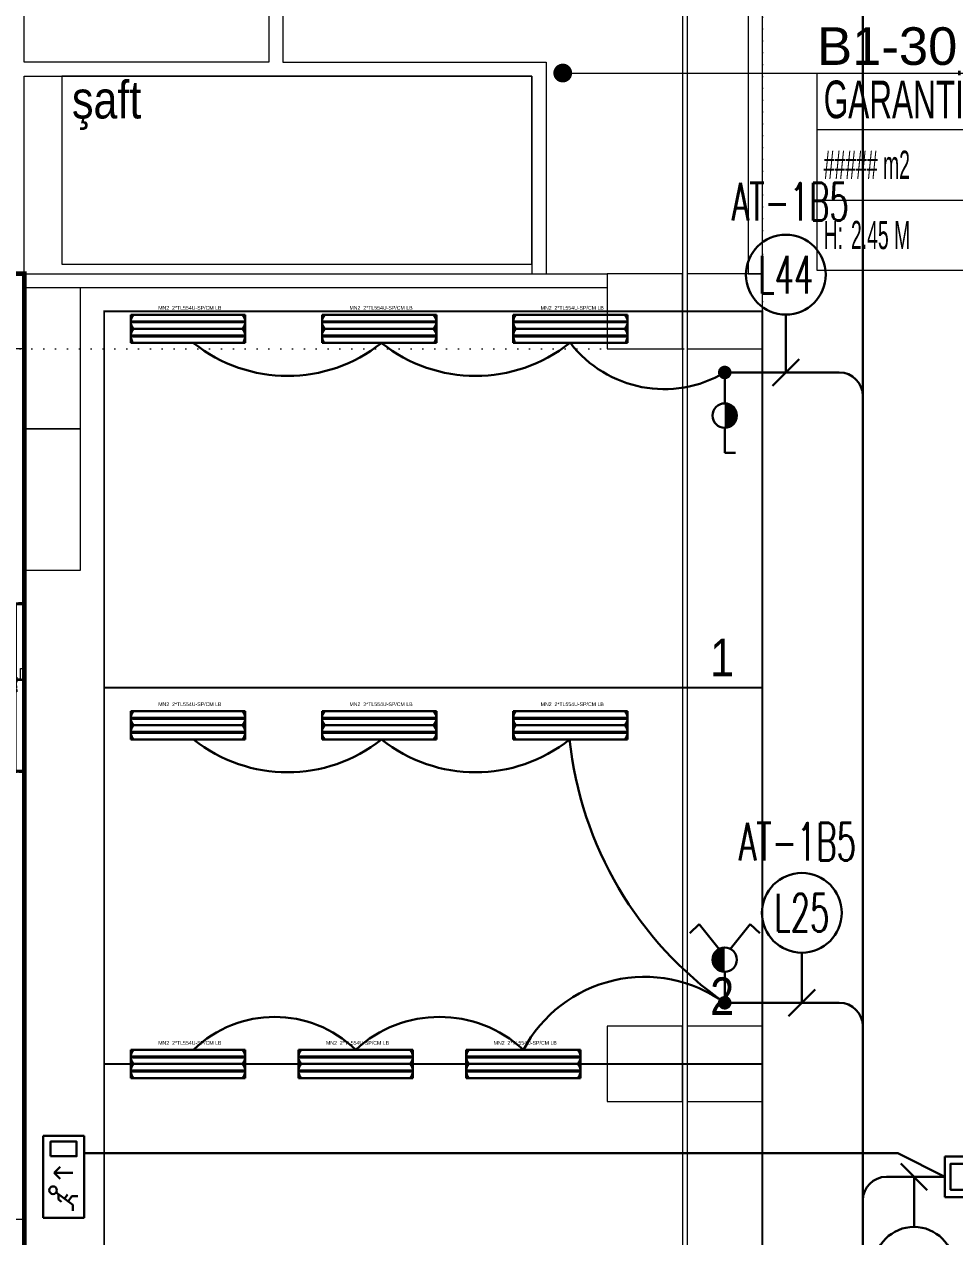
# Model space of a CAD drawing. Header units: metres. Extents: x -13316 to 152404, y -3899 to 30226.
# Drawn here: x 63140 to 64130, y 3376 to 4665 of the extents above; entities that cross this region are included whole.
import ezdxf
from ezdxf.enums import TextEntityAlignment as Align

# ---------------------------------------------------------------- set-up
doc = ezdxf.new("R2010")
doc.units = ezdxf.units.M
doc.header["$LTSCALE"] = 100
doc.header["$MEASUREMENT"] = 0
doc.linetypes.add('DOT2', pattern=[0.125, 0, -0.125])
doc.linetypes.add('HIDDEN', pattern=[0.375, 0.25, -0.125])
doc.layers.get('0').update_dxf_attribs({"color": 9, "lineweight": 9})
for name, color, linetype, lineweight in [('00', 9, 'Continuous', 9), ('01', 9, 'Continuous', 9), ('05', 9, 'Continuous', 9), ('06B', 9, 'Continuous', 9), ('06C', 9, 'Continuous', 9), ('06D', 9, 'Continuous', 9), ('09', 9, 'Continuous', 9), ('10', 9, 'Continuous', 9), ('20', 9, 'DOT2', 9), ('21', 9, 'Continuous', 9), ('21_mahal200', 9, 'Continuous', 9), ('E-1x8 W ACİL ÇIKIŞ ARMATÜRÜ (TİP1)', 7, 'Continuous', 30), ('E-1x8 W ACİL ÇIKIŞ ARMATÜRÜ (TİP2)', 7, 'Continuous', 30), ('E-2x54 W SIVAÜSTÜ FLUORESAN YÜKSEK TAVAN ARMATÜRÜ', 7, 'Continuous', 30), ('E-ANAHTAR (ETANŞ)', 7, 'Continuous', 30), ('E-KABLO', 7, 'Continuous', 30), ('E-KOMÜTATÖR ANAHTAR (ETANŞ)', 7, 'Continuous', 30), ('E-LINYE', 7, 'Continuous', 30)]:
    doc.layers.add(name, color=color, linetype=linetype, lineweight=lineweight)
doc.styles.add('Arial', font='arial.ttf', dxfattribs={"height": 2.5})
doc.styles.add('E-YAZI', font='txttw.shx')
doc.styles.add('MuuM_TEXT-STANDART', font='ARIALN.TTF')
doc.dimstyles.new('MuuM_DIM200', dxfattribs={"dimscale": 20, "dimtxt": 2, "dimasz": 1, "dimexe": 1, "dimexo": 1, "dimgap": 1, "dimtad": 1, "dimdec": 1, "dimrnd": 0.5, "dimdsep": 46, "dimtxsty": 'MuuM_TEXT-STANDART', "dimblk": 'ARCHTICK', "dimcen": 0, "dimdle": 0.15, "dimclrd": 256, "dimclre": 256, "dimclrt": 256, "dimadec": 0, "dimazin": 0, "dimtfac": 5, "dimtdec": 1, "dimtix": 1, "dimtmove": 2, "dimatfit": 3, "dimldrblk": 'DOT', "dimfxl": 3, "dimfxlon": 1, "dimtolj": 1, "dimlwd": -1, "dimlwe": -1, "dimarcsym": 0})

# ---------------------------------------------------------------- blocks, each defined once
blk = doc.blocks.new('2x54 W SIVAÜSTÜ FLUORESAN YÜKSEK TAVAN ARMATÜRÜ')
at = {"layer": 'E-2x54 W SIVAÜSTÜ FLUORESAN YÜKSEK TAVAN ARMATÜRÜ', "color": 4}
for p, q in [((-60.8, 15), (-60.8, -15)), ((-60.8, 15), (60.8, 15)), ((60.8, 15), (60.8, 0)), ((-60, 0), (-15, 0)), ((15, 0), (60, 0)), ((60.8, 0), (60.8, -15)), ((-60.8, -15), (60.8, -15))]:
    blk.add_line(p, q, dxfattribs=at)
at = {"layer": 'E-2x54 W SIVAÜSTÜ FLUORESAN YÜKSEK TAVAN ARMATÜRÜ', "color": 7}
for p, q in [((-60.8, 0), (60.8, 0)), ((-59.3, 8), (59.3, 8)), ((-59.2, 7), (59.4, 7)), ((-59.3, -7), (59.3, -7)), ((-59.2, -8), (59.4, -8))]:
    blk.add_line(p, q, dxfattribs=at)
for centre in [(-59.2, 7.6), (-59.2, 7.3), (59.4, 7.6), (59.4, 7.3), (-59.2, -7.4), (-59.2, -7.7), (59.4, -7.4), (59.4, -7.7)]:
    blk.add_circle(centre, 0.11, dxfattribs=at)
for centre, radius, start, end in [((-48.7, 7.5), 12.1, 141.86, 218.14), ((48.7, 7.5), 12.1, 321.86, 38.14), ((-59.1, 7.5), 0.515, 106.8674, 266.7612), ((-59.3, 7.5), 0.519, 289.2244, 84.4042), ((59.5, 7.5), 0.515, 106.8674, 266.7612), ((59.3, 7.5), 0.519, 289.2244, 84.4042), ((-48.7, -7.5), 12.1, 141.86, 218.14), ((-59.1, -7.5), 0.515, 106.8674, 266.7612), ((-59.3, -7.5), 0.519, 289.2244, 84.4042), ((48.7, -7.5), 12.1, 321.86, 38.14), ((59.5, -7.5), 0.515, 106.8674, 266.7612), ((59.3, -7.5), 0.519, 289.2244, 84.4042)]:
    blk.add_arc(centre, radius, start, end, dxfattribs=at)
at = {"layer": 'E-2x54 W SIVAÜSTÜ FLUORESAN YÜKSEK TAVAN ARMATÜRÜ', "color": 7, "style": 'Arial'}
blk.add_text('MN2  2*TL554U-SP/CM LB', height=3.951, dxfattribs=at).set_placement((-31.6, 20.4))
blk = doc.blocks.new('100_KOMÜTATÖR ANAHTAR (ETANŞ)')
at = {"layer": 'E-KOMÜTATÖR ANAHTAR (ETANŞ)', "color": 4}
for p, q in [((-1.695, 5.222), (-2.326, 4.622)), ((-0.372, 3.563), (-1.695, 5.222)), ((0.372, 3.563), (1.695, 5.222)), ((1.695, 5.222), (2.326, 4.622)), ((0, 2.053), (0, 0))]:
    blk.add_line(p, q, dxfattribs=at)
at = {"layer": 'E-KOMÜTATÖR ANAHTAR (ETANŞ)', "color": 4, "const_width": 0.81}
blk.add_lwpolyline([(0, 3.268, 0.414214), (-0.405, 2.863, 0.414214), (0, 2.458, 0.414214)], format="xyb", dxfattribs=at)
at = {"layer": 'E-KOMÜTATÖR ANAHTAR (ETANŞ)', "color": 4}
blk.add_circle((0, 2.863), 0.81, dxfattribs=at)
blk = doc.blocks.new('100_1x8 W ACİL ÇIKIŞ ARMATÜRÜ (TİP2)')
at = {"layer": 'E-1x8 W ACİL ÇIKIŞ ARMATÜRÜ (TİP2)', "color": 4}
for p, q in [((-3.4, 0), (-3.4, 3.4)), ((-3.4, 3.4), (3.4, 3.4)), ((3.4, 3.4), (3.4, 0)), ((3.4, 0), (-3.4, 0))]:
    blk.add_line(p, q, dxfattribs=at)
at = {"layer": 'E-1x8 W ACİL ÇIKIŞ ARMATÜRÜ (TİP2)', "color": 1}
for p, q in [((-1.31, 2.32), (-2.33, 0.94)), ((-1.88, 2.13), (-2.07, 1.87)), ((-1.45, 2.13), (-1.88, 2.13)), ((-0.16, 1.99), (0.34, 2.47)), ((0.34, 2.48), (0.34, 0.93)), ((0.34, 2.48), (0.84, 1.99)), ((-1.61, 1.01), (-2.04, 1.33)), ((-1.48, 1.38), (-1.82, 1.63)), ((-1.61, 1.01), (-1.61, 0.52)), ((-2.82, 0.94), (-2.33, 0.94))]:
    blk.add_line(p, q, dxfattribs=at)
blk.add_lwpolyline([(1.71, 2.78), (2.92, 2.78), (2.92, 0.62), (1.71, 0.62)], close=True, dxfattribs=at)
blk.add_circle((-1.11, 2.57), 0.32, dxfattribs=at)
blk = doc.blocks.new('100_1x8 W ACİL ÇIKIŞ ARMATÜRÜ (TİP1)')
at = {"layer": 'E-1x8 W ACİL ÇIKIŞ ARMATÜRÜ (TİP1)', "color": 4}
for p, q in [((-3.4, 3.4), (3.4, 3.4)), ((-3.4, 0), (-3.4, 3.4)), ((3.4, 3.4), (3.4, 0)), ((3.4, 0), (-3.4, 0))]:
    blk.add_line(p, q, dxfattribs=at)
at = {"layer": 'E-1x8 W ACİL ÇIKIŞ ARMATÜRÜ (TİP1)', "color": 1}
for p, q in [((-1.31, 2.32), (-2.33, 0.94)), ((-1.88, 2.13), (-2.07, 1.87)), ((-1.45, 2.13), (-1.88, 2.13)), ((1.11, 1.71), (0.62, 2.2)), ((-1.61, 1.01), (-2.04, 1.33)), ((-1.48, 1.38), (-1.82, 1.63)), ((-1.61, 1.01), (-1.61, 0.52)), ((1.11, 1.71), (-0.43, 1.71)), ((0.62, 1.21), (1.11, 1.7)), ((-2.82, 0.94), (-2.33, 0.94))]:
    blk.add_line(p, q, dxfattribs=at)
blk.add_lwpolyline([(1.71, 2.78), (2.92, 2.78), (2.92, 0.62), (1.71, 0.62)], close=True, dxfattribs=at)
blk.add_circle((-1.11, 2.57), 0.32, dxfattribs=at)
blk = doc.blocks.new('100_ANAHTAR (ETANŞ)')
at = {"layer": 'E-ANAHTAR (ETANŞ)', "color": 4}
for p, q in [((0, 5.345), (-0.714, 5.345)), ((0, 3.673), (0, 5.345)), ((0, 2.053), (0, 0))]:
    blk.add_line(p, q, dxfattribs=at)
at = {"layer": 'E-ANAHTAR (ETANŞ)', "color": 4, "const_width": 0.81}
blk.add_lwpolyline([(0, 3.268, 0.414214), (-0.405, 2.863, 0.414214), (0, 2.458, 0.414214)], format="xyb", dxfattribs=at)
at = {"layer": 'E-ANAHTAR (ETANŞ)', "color": 4}
blk.add_circle((0, 2.863), 0.81, dxfattribs=at)
blk = doc.blocks.new('p-kolon_80x80')
blk.add_lwpolyline([(-40, -40), (40, -40), (40, 40), (-40, 40)], close=True)
blk = doc.blocks.new('1.bod.mimari.elk')
at = {"layer": '01'}
for p in [(7480, -4590), (7565, -4590), (7480, -5390), (7565, -5390)]:
    blk.add_blockref('p-kolon_80x80', p, dxfattribs=at)
blk = doc.blocks.new('p-işyeri')
at = {"color": 0, "const_width": 2}
blk.add_lwpolyline([(200, 0), (200, 700), (-200, 700), (-200, 0)], close=True, dxfattribs=at)
blk = doc.blocks.new('p-dilatasyon yeri')
at = {"layer": '06D'}
for points in [[(7520, 5586.8), (7520, 80)], [(7525, 5584.6), (7525, 80)]]:
    blk.add_lwpolyline(points, dxfattribs=at)
blk = doc.blocks.new('prf-scr2')
at = {"linetype": 'DOT2', "ltscale": 10}
blk.add_line((0, 0.2), (0, -1.1), dxfattribs=at)
for p, q in [((-0.1, -0.2), (0.1, -0.3)), ((0.1, -0.2), (-0.1, -0.2)), ((0.1, -0.3), (-0.1, -0.3)), ((-0.1, -0.3), (0.1, -0.4)), ((0.1, -0.4), (-0.1, -0.4)), ((0.1, -0.5), (-0.1, -0.4)), ((-0.1, -0.4), (0.1, -0.4)), ((0.1, -0.6), (-0.1, -0.5)), ((-0.1, -0.5), (0.1, -0.5)), ((-0.1, -0.6), (0.1, -0.7)), ((0.1, -0.6), (-0.1, -0.6)), ((-0.1, -0.6), (0.1, -0.6)), ((-0.1, -0.7), (0.1, -0.8)), ((0.1, -0.7), (-0.1, -0.7)), ((-0.1, -0.8), (0.1, -0.8)), ((0.1, -0.8), (-0.1, -0.8)), ((0.1, -0.2), (0, -0.1)), ((0, -0.2), (0.1, -0.2))]:
    blk.add_line(p, q)
blk.add_lwpolyline([(0.2, 0), (-0.2, 0), (-0.2, 0), (-0.1, -0.1), (0.1, -0.1), (0.2, 0), (0.2, 0)], close=True)
for points in [[(0.2, 0), (-0.2, 0)], [(-0.1, -0.1), (-0.1, -0.2), (-0.1, -0.2), (-0.1, -0.2), (-0.1, -0.2), (-0.1, -0.3), (-0.1, -0.3), (-0.1, -0.3), (-0.1, -0.3), (-0.1, -0.4), (-0.1, -0.4), (-0.1, -0.4), (-0.1, -0.4), (-0.1, -0.4), (-0.1, -0.5), (-0.1, -0.5), (-0.1, -0.5), (-0.1, -0.5), (-0.1, -0.5), (-0.1, -0.5), (-0.1, -0.6), (-0.1, -0.6), (-0.1, -0.6), (-0.1, -0.6), (-0.1, -0.6), (-0.1, -0.7), (-0.1, -0.7), (-0.1, -0.7), (-0.1, -0.7), (-0.1, -0.7), (-0.1, -0.8), (-0.1, -0.8), (-0.1, -0.8), (-0.1, -0.8), (0, -0.9), (0, -0.9), (0, -0.9), (0.1, -0.8), (0.1, -0.8), (0.1, -0.7), (0.1, -0.7), (0.1, -0.7), (0.1, -0.7), (0.1, -0.7), (0.1, -0.7), (0.1, -0.6), (0.1, -0.6), (0.1, -0.6), (0.1, -0.6), (0.1, -0.6), (0.1, -0.5), (0.1, -0.5), (0.1, -0.5), (0.1, -0.5), (0.1, -0.4), (0.1, -0.4), (0.1, -0.4), (0.1, -0.4), (0.1, -0.4), (0.1, -0.3), (0.1, -0.3), (0.1, -0.3), (0.1, -0.3), (0.1, -0.3), (0.1, -0.3), (0.1, -0.2), (0.1, -0.2), (0.1, -0.2), (0.1, -0.2), (0.1, -0.2), (0.1, -0.1)]]:
    blk.add_lwpolyline(points)
blk = doc.blocks.new('gr-p-barel kilitli kapı kolu')
at = {"flags": 128}
for points in [[(-0.9, 0.8), (-0.9, 4.9), (-11.7, 4.9), (-11.7, 6.7), (0.9, 6.7), (0.9, 0.8)], [(-0.8, 5), (0.8, 6.6)]]:
    blk.add_lwpolyline(points, dxfattribs=at)
blk.add_lwpolyline([(-2.75, 0), (-2.75, 0.7), (2.75, 0.7), (2.75, 0)])
blk.add_lwpolyline([(-1.3, 0.7), (1.3, 0.7), (1.3, 0.8), (-1.3, 0.8)], close=True)
blk = doc.blocks.new('p-de-02')
at = {"layer": '06C'}
blk.add_lwpolyline([(106.3, -16.6, 1), (106.3, -15.8), (104.3, -15.8), (104.3, -16.6), (106.4, -16.6)], format="xyb", dxfattribs=at)
blk.add_arc((106.3, -16.2), 0.5, 233.1301, 126.8699, dxfattribs=at)
at = {"layer": '09'}
for p, q in [((108.1, -16.7), (108.1, -16.6)), ((108.2, -16.7), (108.2, -16.6)), ((108.3, -16.6), (108.3, -16.7)), ((108.4, -16.7), (108.4, -16.6)), ((108.5, -16.6), (108.5, -16.7)), ((108.6, -16.7), (108.6, -16.6)), ((108.7, -16.6), (108.7, -16.7)), ((108.8, -16.6), (108.8, -16.7)), ((109.3, -21.9), (109.3, -21.7)), ((109.4, -21.7), (109.4, -21.9)), ((109.5, -21.9), (109.5, -21.7)), ((109.6, -21.7), (109.6, -21.9)), ((109.7, -21.9), (109.7, -21.7)), ((109.8, -21.7), (109.8, -21.9)), ((109.9, -21.9), (109.9, -21.7)), ((110, -21.9), (110, -21.7))]:
    blk.add_line(p, q, dxfattribs=at)
at = {"layer": '10'}
for points in [[(14.2, -6.8, -0.414214), (14.3, -6.7), (18.7, -6.7, -0.414214), (18.8, -6.8), (18.8, -14.1), (19, -14.1), (19, -6.8, 0.414214), (18.7, -6.5), (14.3, -6.5, 0.414214), (14, -6.8), (14, -7.7, 0.414214), (14.3, -8), (15.4, -8), (15.4, -7.8), (14.3, -7.8, -0.414214), (14.2, -7.7)], [(19, -9.7, -0.414214), (19.3, -9.4), (20.3, -9.4, -0.414214), (20.6, -9.7), (20.6, -16.1, -0.414214), (20.3, -16.4, -0.414214), (20, -16.1), (20, -15.2), (19, -15.2), (19, -24.2, -0.414214), (18.7, -24.5), (14.3, -24.5, -0.414214), (14, -24.2), (14, -23.3, -0.414214), (14.3, -23), (15.4, -23), (15.4, -23.2), (14.3, -23.2, 0.414214), (14.2, -23.3), (14.2, -24.2, 0.414214), (14.3, -24.3), (18.7, -24.3, 0.414214), (18.8, -24.2), (18.8, -15), (20.2, -15), (20.2, -16.1, 0.414214), (20.3, -16.2, 0.414214), (20.4, -16.1), (20.4, -9.7, 0.414214), (20.3, -9.6), (19.3, -9.6, 0.414214), (19.2, -9.7), (19.2, -10.6), (19, -10.6)], [(198.6, -9.7, 0.414214), (198.3, -9.4), (197.3, -9.4, 0.414214), (197, -9.7), (197, -16.1, 0.414214), (197.3, -16.4, 0.414214), (197.6, -16.1), (197.6, -15.2), (198.6, -15.2), (198.6, -24.2, 0.414214), (198.9, -24.5), (203.3, -24.5, 0.414214), (203.6, -24.2), (203.6, -23.3, 0.414214), (203.3, -23), (202.2, -23), (202.2, -23.2), (203.3, -23.2, -0.414214), (203.4, -23.3), (203.4, -24.2, -0.414214), (203.3, -24.3), (198.9, -24.3, -0.414214), (198.8, -24.2), (198.8, -15), (197.4, -15), (197.4, -16.1, -0.414214), (197.3, -16.2, -0.414214), (197.2, -16.1), (197.2, -9.7, -0.414214), (197.3, -9.6), (198.3, -9.6, -0.414214), (198.4, -9.7), (198.4, -10.6), (198.6, -10.6)], [(203.4, -6.8, 0.414214), (203.3, -6.7), (198.9, -6.7, 0.414214), (198.8, -6.8), (198.8, -14.1), (198.6, -14.1), (198.6, -6.8, -0.414214), (198.9, -6.5), (203.3, -6.5, -0.414214), (203.6, -6.8), (203.6, -7.7, -0.414214), (203.3, -8), (202.2, -8), (202.2, -7.8), (203.3, -7.8, 0.414214), (203.4, -7.7)], [(18.4, -25), (19.8, -24.4), (19.8, -21.5), (20, -21.5), (20, -24.5), (18.5, -25.2, -14.796002)], [(199.2, -25), (197.8, -24.4), (197.8, -21.5), (197.6, -21.5), (197.6, -24.5), (199.1, -25.2, 14.796002)]]:
    blk.add_lwpolyline(points, format="xyb", close=True, dxfattribs=at)
for points in [[(108.2, -20.1), (108.2, -18.1), (108.5, -18.1), (108.5, -17), (20.3, -17), (20.3, -18.1), (20.6, -18.1), (20.6, -20.1), (20.3, -20.1), (20.3, -18.3), (20, -18.3), (20, -16.7), (108.8, -16.7), (108.8, -18.3), (108.5, -18.3), (108.5, -20.1)], [(108.2, -18.1), (108.2, -20.1), (108.8, -20.1), (108.8, -21.7), (20, -21.7), (20, -20.1), (20.6, -20.1), (20.6, -18.1), (20.9, -18.1), (20.9, -20.3), (20.3, -20.3), (20.3, -21.4), (108.5, -21.4), (108.5, -20.3), (107.9, -20.3), (107.9, -18.1), (108.2, -18.1)], [(109.9, -20.1), (109.9, -18.1), (109.6, -18.1), (109.6, -17), (197.3, -17), (197.3, -18.1), (197, -18.1), (197, -20.1), (197.3, -20.1), (197.3, -18.3), (197.6, -18.3), (197.6, -16.7), (109.3, -16.7), (109.3, -18.3), (109.6, -18.3), (109.6, -20.1)], [(109.9, -18.1), (109.9, -20.1), (109.3, -20.1), (109.3, -21.7), (197.6, -21.7), (197.6, -20.1), (197, -20.1), (197, -18.1), (196.7, -18.1), (196.7, -20.3), (197.3, -20.3), (197.3, -21.4), (109.6, -21.4), (109.6, -20.3), (110.2, -20.3), (110.2, -18.1), (109.9, -18.1)]]:
    blk.add_lwpolyline(points, dxfattribs=at)
for points in [[(20.9, -17.2), (26.9, -17.2), (26.9, -21.2), (20.9, -21.2)], [(21.2, -17.5), (26.6, -17.5), (26.6, -20.9), (21.2, -20.9)], [(107.9, -17.2), (101.9, -17.2), (101.9, -21.2), (107.9, -21.2)], [(107.6, -17.5), (102.2, -17.5), (102.2, -20.9), (107.6, -20.9)], [(108.1, -22.4), (110, -22.4), (110, -21.9), (108.1, -21.9), (107.5, -21.9), (107.5, -22.4)], [(110, -16.1), (108.1, -16.1), (108.1, -16.6), (110.6, -16.6), (110.6, -16.6), (110.6, -16.1)], [(110.2, -17.2), (116.2, -17.2), (116.2, -21.2), (110.2, -21.2)], [(110.5, -17.5), (115.9, -17.5), (115.9, -20.9), (110.5, -20.9)], [(196.7, -17.2), (192.7, -17.2), (192.7, -21.2), (196.7, -21.2)], [(196.4, -17.5), (193, -17.5), (193, -20.9), (196.4, -20.9)]]:
    blk.add_lwpolyline(points, close=True, dxfattribs=at)
for centre in [(17.8, -25.5), (199.8, -25.5)]:
    blk.add_circle(centre, 0.55, dxfattribs=at)
at = {"layer": '20'}
for p, q in [((17.8, -25.5), (17.8, -116)), ((199.8, -25.5), (199.8, -116))]:
    blk.add_line(p, q, dxfattribs=at)
at = {"layer": '20', "linetype": 'HIDDEN'}
for points in [[(18.6, -24.3), (18.6, -23), (17.1, -23), (17.1, -24.3)], [(18.4, -25), (18.4, -23.2), (17.3, -23.2), (17.3, -25)], [(199, -24.3), (199, -23), (200.5, -23), (200.5, -24.3)], [(199.2, -25), (199.2, -23.2), (200.3, -23.2), (200.3, -25)]]:
    blk.add_lwpolyline(points, dxfattribs=at)
at = {"layer": '20'}
for centre, start, end in [((17.8, -25.5), 270, 2.4057), ((199.8, -25.5), 177.5943, 270)]:
    blk.add_arc(centre, 90.5, start, end, dxfattribs=at)
at = {"layer": '06B', "xscale": -1}
blk.add_blockref('gr-p-barel kilitli kapı kolu', (117.3, -16.7), dxfattribs=at)
at = {"layer": '06B', "rotation": 180}
blk.add_blockref('gr-p-barel kilitli kapı kolu', (117.3, -21.7), dxfattribs=at)
at = {"layer": '10', "xscale": -1, "rotation": 90}
for p in [(20.3, -19.2), (109.6, -19.2)]:
    blk.add_blockref('prf-scr2', p, dxfattribs=at)
at = {"layer": '10', "rotation": 270}
for p in [(108.5, -19.2), (197.3, -19.2)]:
    blk.add_blockref('prf-scr2', p, dxfattribs=at)
blk = doc.blocks.new('p-birim')
blk.add_lwpolyline([(0, 0), (1, 0), (1, 1), (0, 1)], close=True)
blk = doc.blocks.new('0_roomno2')
blk.add_lwpolyline([(19.375, -10.5), (0, -10.5), (0, 0), (19.375, 0)], close=True)
for points in [[(0, -3), (19.375, -3)], [(8.125, -3), (8.125, -10.5)], [(11.875, -3), (11.875, -10.5)], [(15.625, -3), (15.625, -10.5)], [(0, -6.75), (8.125, -6.75)]]:
    blk.add_lwpolyline(points)
at = {"style": 'MuuM_TEXT-STANDART', "width": 0.6}
blk.add_text('H:', height=1.5, dxfattribs=at).set_placement((0.35, -8.608), align=Align.MIDDLE_LEFT)
at = {"style": 'Arial'}
blk.add_attdef('ODANO', (0, 1.17), '', height=2, dxfattribs=at)
blk.add_attdef('MEKANADI', text='', height=2, dxfattribs=at).set_placement((0.35, -3), align=Align.BOTTOM_LEFT)
at = {"style": 'MuuM_TEXT-STANDART', "width": 0.6}
for tag, p in [('YER01', (10, -4.5)), ('TAVAN01', (13.75, -4.5)), ('DUVAR01', (17.5, -4.5)), ('YER02', (10, -6.75)), ('TAVAN02', (13.75, -6.75)), ('DUVAR02', (17.5, -6.75)), ('YER03', (10, -9)), ('TAVAN03', (13.75, -9)), ('DUVAR03', (17.5, -9))]:
    blk.add_attdef(tag, text='', height=1.5, dxfattribs=at).set_placement(p, align=Align.MIDDLE_CENTER)
for tag, p in [('M2', (0.35, -4.875)), ('TEMIZTAVANYUKSEKLIGI', (1.8, -8.608))]:
    blk.add_attdef(tag, text='', height=1.5, dxfattribs=at).set_placement(p, align=Align.MIDDLE_LEFT)
blk = doc.blocks.new('_ArchTick')
at = {"color": 0, "linetype": 'ByBlock', "const_width": 0.15}
blk.add_lwpolyline([(-0.5, -0.5), (0.5, 0.5)], dxfattribs=at)
blk = doc.blocks.new('_Dot')
at = {"color": 0, "linetype": 'ByBlock', "lineweight": -2}
blk.add_line((-0.5, 0), (-1, 0), dxfattribs=at)
at = {"color": 0, "linetype": 'ByBlock', "const_width": 0.5}
blk.add_lwpolyline([(-0.25, 0, 1), (0.25, 0, 1)], format="xyb", close=True, dxfattribs=at)
blk = doc.blocks.new('1.bod.mimari1.elk')
at = {"layer": '00'}
blk.add_lwpolyline([(7590, -4550), (7605, -4550), (7605, -3830), (7590, -3830)], close=True, dxfattribs=at)
for points in [[(7080, -4260), (7080, -4325), (6820, -4325), (6820, -4260), (6805, -4260), (6805, -4550), (6820, -4550), (6820, -4340), (7360, -4340), (7360, -4550)], [(7095, -4260), (7095, -4325), (7375, -4325), (7375, -4550)], [(6820, -4550), (7440, -4550)], [(7440, -4565), (6820, -4565)], [(6820, -4630), (6820, -4630), (6805, -4630), (6805, -4900), (6820, -4900), (6820, -4630)], [(6805, -5630), (6805, -5555), (6820, -5555), (6820, -5630), (6805, -5630), (6805, -5630)]]:
    blk.add_lwpolyline(points, dxfattribs=at)
at = {"layer": '06D'}
blk.add_lwpolyline([(6860, -4540), (7360, -4540), (7360, -4340), (6860, -4340)], close=True, dxfattribs=at)
at = {"layer": '20'}
blk.add_lwpolyline([(6740, -2510), (6740, -4630), (7605, -4630), (7605, -3830), (9220, -3830), (9220, -3622.83)], dxfattribs=at)
at = {"layer": '20', "ltscale": 2, "const_width": 5}
blk.add_lwpolyline([(6820, -6550), (6060, -6550), (6060, -4550), (6820, -4550)], close=True, dxfattribs=at)
blk.add_blockref('p-dilatasyon yeri', (0, -8630))
at = {"layer": '05', "xscale": 60.00000000000003, "yscale": 150}
for p in [(6820, -4715), (6820, -4865)]:
    blk.add_blockref('p-birim', p, dxfattribs=at)
at = {"layer": '06D', "color": 89, "linetype": 'HIDDEN', "true_color": 0x2e4d23, "rotation": 90}
for p in [(7605, -4790), (7605, -5190), (7605, -5590)]:
    blk.add_blockref('p-işyeri', p, dxfattribs=at)
at = {"layer": '10', "xscale": -1, "rotation": 270}
blk.add_blockref('p-de-02', (6828, -5098.8), dxfattribs=at)
at = {"layer": '21_mahal200'}
ref = blk.add_blockref('0_roomno2', (7663.28, -4336.7), dxfattribs=dict(at, xscale=20, yscale=20, zscale=20))
ref.add_attrib('ODANO', 'B1-30', (7663.28, -4328.06), dxfattribs={"layer": '0', "height": 40, "style": 'Arial'})
ref.add_attrib('MEKANADI', 'GARANTİ D.(PORSCHE)', dxfattribs={"layer": '0', "height": 40, "style": 'Arial', "width": 0.6}).set_placement((7670.28, -4396.7), align=Align.BOTTOM_LEFT)
ref.add_attrib('M2', '##### m2', dxfattribs={"layer": '0', "height": 30, "style": 'MuuM_TEXT-STANDART', "width": 0.6}).set_placement((7670.28, -4434.2), align=Align.MIDDLE_LEFT)
ref.add_attrib('TEMIZTAVANYUKSEKLIGI', '2.45 M', dxfattribs={"layer": '0', "height": 30, "style": 'MuuM_TEXT-STANDART', "width": 0.6}).set_placement((7699.28, -4508.86), align=Align.MIDDLE_LEFT)
ref.add_attrib('YER01', 'Y02', dxfattribs={"layer": '0', "height": 30, "style": 'MuuM_TEXT-STANDART', "width": 0.6}).set_placement((7863.28, -4426.7), align=Align.MIDDLE_CENTER)
ref.add_attrib('TAVAN01', 'T09', dxfattribs={"layer": '0', "height": 30, "style": 'MuuM_TEXT-STANDART', "width": 0.6}).set_placement((7938.28, -4426.7), align=Align.MIDDLE_CENTER)
ref.add_attrib('DUVAR01', 'D02', dxfattribs={"layer": '0', "height": 30, "style": 'MuuM_TEXT-STANDART', "width": 0.6}).set_placement((8013.28, -4426.7), align=Align.MIDDLE_CENTER)
ref.add_attrib('DUVAR02', 'D07', dxfattribs={"layer": '0', "height": 30, "style": 'MuuM_TEXT-STANDART', "width": 0.6}).set_placement((8013.28, -4471.7), align=Align.MIDDLE_CENTER)
at = {"layer": '21', "style": 'MuuM_TEXT-STANDART'}
blk.add_text('şaft ', height=40, dxfattribs=at).set_placement((6870.74, -4384.98))
for s, p in [('1', (7575, -4990)), ('2', (7575, -5350))]:
    blk.add_text(s, height=40, dxfattribs=at).set_placement(p, align=Align.BOTTOM_RIGHT)
at = {"layer": '21_mahal200'}
blk.add_leader([(7392.74, -4336.7), (7663.28, -4336.7)], dimstyle='MuuM_DIM200', override={"dimasz": 1, "dimfxl": 10}, dxfattribs=at)

msp = doc.modelspace()

# ---------------------------------------------------------------- linework, layer by layer
at = {"layer": 'E-KABLO', "color": 6}
for p, q in [((64031.88, 4270), (64031.88, 5410.73)), ((63885, 4295), (64006.88, 4295)), ((63885, 3625), (64006.88, 3625))]:
    msp.add_line(p, q, dxfattribs=at)
at = {"layer": 'E-KABLO', "color": 5}
for p, q in [((64031.88, 4270), (64031.88, 3600)), ((64031.88, 3600), (64031.88, 3415)), ((64031.88, 3415), (64031.88, 2800))]:
    msp.add_line(p, q, dxfattribs=at)
at = {"layer": 'E-KABLO', "color": 4}
for p, q in [((64068.98, 3465), (63203.59, 3465)), ((64068.98, 3465), (64118.98, 3440)), ((64118.98, 3440), (64056.88, 3440))]:
    msp.add_line(p, q, dxfattribs=at)
at = {"layer": 'E-KABLO', "color": 4, "linetype": 'Continuous', "const_width": 7.2}
for points in [[(63881.4, 4295, -1), (63888.6, 4295, -1)], [(63888.6, 3625, 1), (63881.4, 3625, 1)]]:
    msp.add_lwpolyline(points, format="xyb", close=True, dxfattribs=at)
at = {"layer": 'E-KABLO', "color": 6}
for centre, radius, start, end in [((63420, 4451.7), 160.36, 231.41991, 308.58009), ((63620, 4451.7), 160.36, 231.41991, 308.58009), ((63820.58, 4403.17), 125.9, 217.6041, 300.77494), ((64006.88, 4270), 25, 0, 90), ((63420, 4030.36), 160.36, 231.41991, 308.58009), ((63620, 4030.36), 160.36, 231.41991, 308.58009), ((64109.46, 3945.89), 391.6, 185.99343, 235.02705), ((63799.72, 3506.63), 145.9, 54.22848, 152.05366), ((64006.88, 3600), 25, 0, 90), ((63406.25, 3486.23), 123.77, 45.82566, 134.17434), ((63581.67, 3478.92), 131.08, 47.13767, 132.86233)]:
    msp.add_arc(centre, radius, start, end, dxfattribs=at)
at = {"layer": 'E-KABLO', "color": 4}
msp.add_arc((64056.88, 3415), 25, 90, 180, dxfattribs=at)
at = {"layer": 'E-LINYE', "color": 7, "linetype": 'Continuous'}
for p, q in [((63950, 4295), (63950, 4356.54)), ((63935.86, 4280.86), (63964.14, 4309.14)), ((63967.05, 3678.2), (63967.05, 3625)), ((63981.19, 3639.14), (63952.91, 3610.86)), ((64100.45, 3425.86), (64072.17, 3454.14)), ((64086.31, 3386.8), (64086.31, 3440))]:
    msp.add_line(p, q, dxfattribs=at)
for centre in [(63950, 4398.98), (63967.05, 3720.64), (64086.31, 3344.36)]:
    msp.add_circle(centre, 42.44, dxfattribs=at)

# ---------------------------------------------------------------- block references
at = {"layer": '06D'}
for name in ['1.bod.mimari.elk', '1.bod.mimari1.elk']:
    msp.add_blockref(name, (56320, 8950), dxfattribs=at)
at = {"layer": 'E-1x8 W ACİL ÇIKIŞ ARMATÜRÜ (TİP1)', "xscale": -12.8, "yscale": 12.8, "zscale": 12.8}
msp.add_blockref('100_1x8 W ACİL ÇIKIŞ ARMATÜRÜ (TİP1)', (64162.5, 3418.24), dxfattribs=at)
at = {"layer": 'E-1x8 W ACİL ÇIKIŞ ARMATÜRÜ (TİP2)', "xscale": 12.8, "yscale": 12.8, "zscale": 12.8, "rotation": 90.00000000000004}
msp.add_blockref('100_1x8 W ACİL ÇIKIŞ ARMATÜRÜ (TİP2)', (63203.59, 3440), dxfattribs=at)
at = {"layer": 'E-2x54 W SIVAÜSTÜ FLUORESAN YÜKSEK TAVAN ARMATÜRÜ', "color": 6}
for p in [(63314.17, 4341.35), (63517.5, 4341.35), (63720.83, 4341.35), (63314.17, 3920), (63517.5, 3920), (63720.83, 3920), (63314.17, 3560), (63492.5, 3560), (63670.83, 3560)]:
    msp.add_blockref('2x54 W SIVAÜSTÜ FLUORESAN YÜKSEK TAVAN ARMATÜRÜ', p, dxfattribs=at)
at = {"layer": 'E-ANAHTAR (ETANŞ)', "xscale": 16, "yscale": 16, "zscale": 16, "rotation": 180}
msp.add_blockref('100_ANAHTAR (ETANŞ)', (63885, 4295), dxfattribs=at)
at = {"layer": 'E-KOMÜTATÖR ANAHTAR (ETANŞ)', "xscale": 16, "yscale": 16, "zscale": 16}
msp.add_blockref('100_KOMÜTATÖR ANAHTAR (ETANŞ)', (63885, 3625), dxfattribs=at)

# ---------------------------------------------------------------- texts
at = {"layer": 'E-LINYE', "color": 3, "linetype": 'Continuous', "style": 'E-YAZI', "width": 0.6}
for s, p in [('AT-1B5', (63954.72, 4476.44)), ('L44', (63950, 4398.98)), ('AT-1B5', (63962.33, 3796.12)), ('L25', (63967.05, 3720.64))]:
    msp.add_text(s, height=40, dxfattribs=at).set_placement(p, align=Align.MIDDLE_CENTER)

doc.saveas('drawing.dxf')
